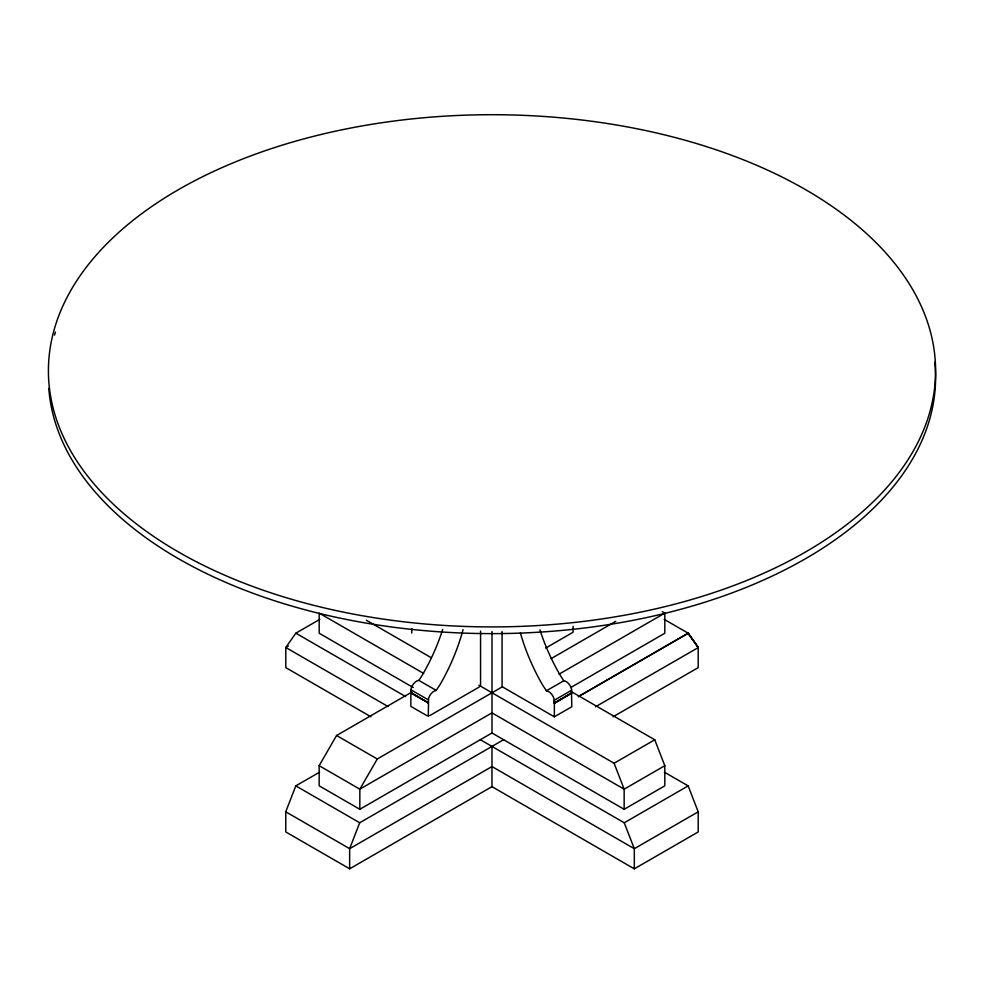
<?xml version="1.0" encoding="UTF-8"?>
<svg xmlns="http://www.w3.org/2000/svg" width="984" height="984" viewBox="0 0 984 984"><rect width="100%" height="100%" fill="white"/><g stroke="black" fill="none" stroke-linecap="round" stroke-linejoin="round"><path stroke-width="1.48" d="M319.628 772.132L295.815 785.872L285.754 811.8L285.754 831.923L349.652 868.811L491.975 786.659L491.988 746.426M428.286 716.45L428.581 698.406A8.216 4.748 -60 0 1 436.195 690.424L440.057 684.618A139.691 80.651 -60 0 0 463.046 629.588M554.349 702.884L571.778 692.822L554.349 703.425L554.053 698.788A8.216 4.748 60 0 0 546.44 690.817L542.578 684.999A139.691 80.651 60 0 1 520.364 632.81M503.611 739.71L359.713 822.759L349.652 848.688L349.652 868.811M571.15 691.506L654.754 739.784L664.815 765.712L664.815 785.835L624.151 809.303L491.963 732.994L359.812 809.291L319.16 785.81L319.16 765.687L336.577 735.503L411.767 692.121M502.492 686.709L377.278 758.996L359.849 789.18L359.812 809.291M436.33 690.436L418.766 680.362A8.216 4.748 -60 0 0 411.164 688.345L410.857 692.97L428.384 702.884L410.857 692.429M418.913 680.375L422.628 674.557A139.691 80.651 -60 0 0 442.689 629.514M319.812 619.342L295.852 633.179L285.791 647.497L285.791 667.619L370.906 716.758M288.373 646.008L285.791 647.497L388.176 706.61M545.665 648.075L573.106 632.232L573.106 626.267M429.59 715.7L479.257 687.016M551.126 658.628L615.738 621.334M559.096 674.151L664.815 613.118L662.318 611.679M546.304 690.829L563.869 680.756A8.216 4.748 60 0 1 571.47 688.726L571.778 706.77L554.349 716.832L502.074 686.648L502.074 631.531M570.769 687.533L664.815 633.241L664.815 613.118M571.778 690.165L554.349 700.227L554.349 716.832M554.25 703.265L571.679 693.203M578.371 696.549L688.136 633.179L698.32 647.558L595.554 706.746M578.494 696.647L688.271 633.265M613.081 716.758L698.209 667.619L698.209 647.497L688.148 633.192L664.188 619.354M478.888 685.196L614.09 763.252L654.754 739.784M664.815 765.712L624.151 789.18L491.963 712.871L359.812 789.168L319.16 765.687M480.377 739.722L624.25 822.784L688.148 785.884L698.209 811.825L698.209 831.947L634.311 868.835L491.975 786.659M698.209 811.825L634.311 848.712L491.988 766.548L349.652 848.688L285.754 811.8M664.335 772.145L688.148 785.884M366.405 620.252L431.435 657.804M423.649 673.425L319.185 613.118L319.185 633.241L413.206 687.521M428.286 699.833L410.857 689.772L410.857 706.389L427.044 715.725M410.955 692.822L428.384 702.884M295.852 633.179L405.592 696.537M336.577 735.503L377.278 758.996M295.815 785.872L359.713 822.759M698.209 647.497L688.148 633.192M563.721 680.768L560.007 674.938A139.691 80.651 60 0 1 539.945 629.895M614.09 763.252L624.151 789.18L624.151 809.303M624.25 822.784L634.311 848.712L634.311 868.835M492 631.531L492 733.006M480.561 631.15L480.561 686.266M411.779 628.604L411.779 633.081M934.8 362.173A443.599 256.111 0 0 1 514.657 633.29A443.599 256.111 0 0 1 48.794 388.348M54.526 335.101A443.599 256.111 0 0 1 55.436 332.112M197.686 562.43A443.599 256.111 0 0 0 926.596 422.161A443.599 256.111 0 0 0 351.719 127.846A443.599 256.111 0 0 0 197.686 562.43"/></g></svg>
